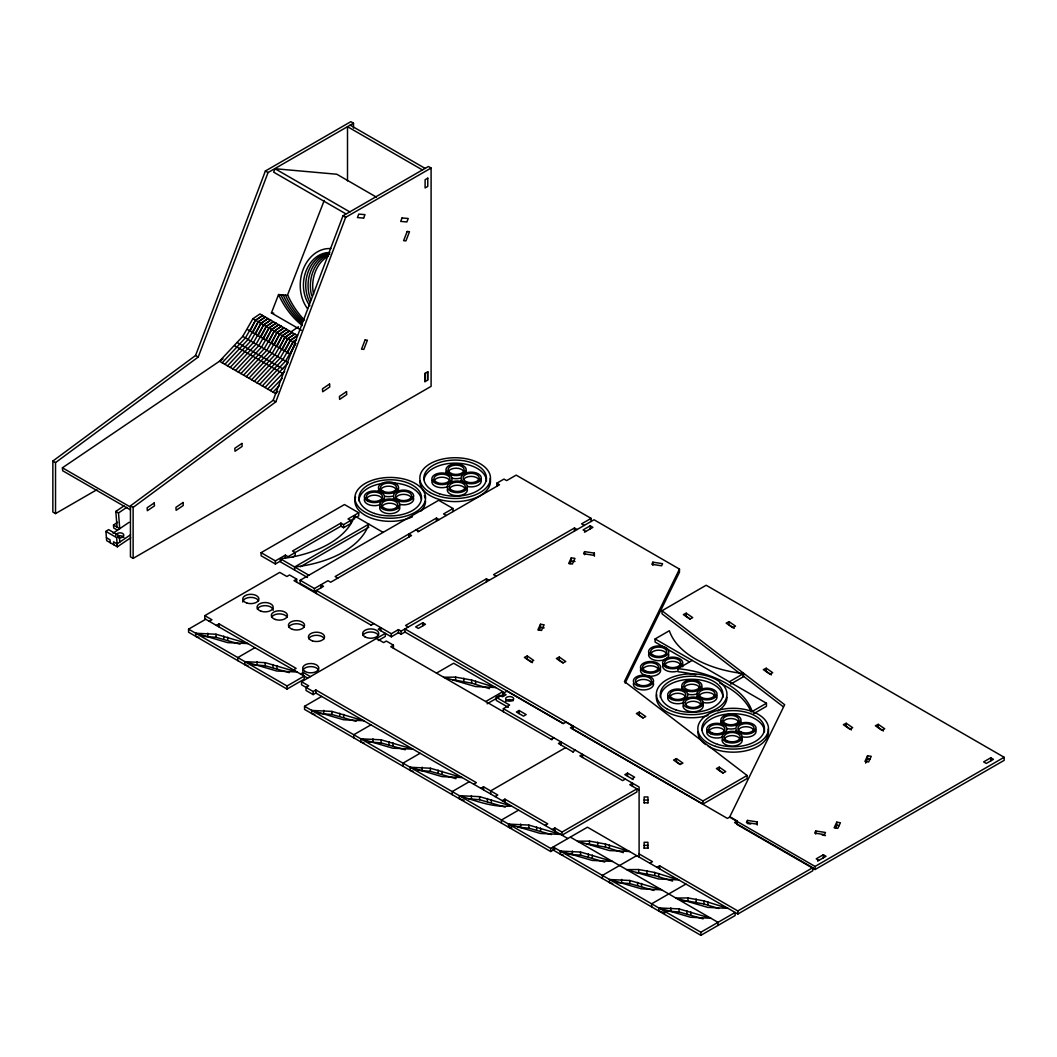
<?xml version="1.0" encoding="UTF-8"?>
<svg xmlns="http://www.w3.org/2000/svg" width="1057" height="1057" viewBox="0 0 1057 1057"><rect width="100%" height="100%" fill="white"/><g stroke="black" fill="none" stroke-linecap="round" stroke-linejoin="round"><path stroke-width="1.5" d="M96.874 489.721L55.532 513.596L52.85 512.05L52.85 461.063L195.558 355.496L265.386 170.996L350.832 121.674L353.5 123.22L353.5 128.148M55.532 513.596L55.532 462.609L198.227 357.041L268.055 172.542L353.5 123.22M273.155 400.299L342.983 215.8L428.429 166.477L431.097 168.023L431.097 386.36L133.129 558.387L130.447 556.841L130.447 505.867L273.155 400.299L275.824 401.845L345.652 217.346L431.097 168.023M376.384 197.104L336.813 174.246L275.018 168.724L273.671 172.172L345.771 213.791M301.39 330.26L271.424 312.951L278.559 294.559L287.834 295.392A93.346 73.62 -84.9 0 0 304.548 320.099M287.478 295.18L324.222 200.46M363.621 218.112L364.969 214.637L358.785 214.095L357.438 217.557L363.634 218.086M540.484 624.251L537.868 629.88L541.528 630.448L544.144 624.819L540.484 624.251L540.484 627.343L539.176 630.157M571.295 557.845L568.679 563.473L572.352 564.042L574.955 558.413L571.295 557.845L571.295 560.937L569.987 563.751M584.613 551.622L583.636 553.736L593.387 555.242L594.364 553.128L584.613 551.622L584.613 554.714M652.843 562.179L651.865 564.293L661.616 565.799L662.594 563.685L652.843 562.179L652.843 565.27M747.484 820.417L746.493 822.531L756.244 824.037L757.235 821.923L747.484 820.417L747.484 823.509L750.734 824.011M815.713 830.974L814.736 833.088L824.473 834.594L825.464 832.48L815.713 830.974L815.713 834.052M836.748 822.174L834.132 827.803L837.805 828.371L840.407 822.742L836.748 822.174L836.748 825.266L835.44 828.08M867.559 755.768L864.956 761.397L868.616 761.965L871.232 756.336L867.559 755.768L867.559 758.86L865.604 763.088M316.387 593.558L316.387 590.467L391.315 633.724L398.449 629.602L401.118 631.148L594.034 519.767L679.466 569.102L624.436 681.514L747.074 775.481L747.074 778.573L702.918 804.06L571.758 728.339M625.149 683.113L679.466 572.194L679.466 569.102M250.126 331.039L255.53 320.297L262.638 315.488L255.53 320.297L245.422 337.923L222.181 362.762M252.808 332.585L258.212 321.843L265.307 317.021L258.225 321.843L248.091 339.469L224.864 364.308M255.49 334.131L260.881 323.389L267.989 318.567L260.881 323.389L250.773 341.015L227.532 365.854M258.159 335.677L263.563 324.935L270.658 320.112L263.563 324.935L253.442 342.56L230.215 367.4M260.841 337.209L266.232 326.481L273.34 321.658L266.232 326.481L256.124 344.106L232.884 368.946M263.51 338.755L268.914 328.027L276.009 323.204L268.914 328.027L258.806 345.652L235.566 370.492M266.192 340.301L271.583 329.559L278.691 324.75L271.596 329.573L261.475 347.198L238.235 372.038M268.861 341.847L274.265 331.105L281.36 326.296L274.265 331.105L264.158 348.744L240.917 373.583M271.543 343.393L276.934 332.651L284.042 327.842L276.934 332.651L266.826 350.29L243.599 375.129M274.212 344.939L279.616 334.197L286.711 329.388L279.616 334.197L269.509 351.836L246.268 376.675M276.894 346.485L282.285 335.743L289.393 330.933L282.285 335.743L272.178 353.368L248.95 378.221M279.563 348.03L284.967 337.289L292.062 332.479L284.98 337.302L274.86 354.914L251.619 379.767M282.245 349.576L287.649 338.835L294.744 334.025L287.649 338.835L277.529 356.46L254.301 381.313M256.97 382.845L280.211 358.006L290.318 340.38L297.413 335.571L259.956 313.942L252.874 318.765L242.74 336.377L219.512 361.23L275.705 393.666L277.859 391.447M287.596 352.668L293 341.926L296.541 339.522L293.014 341.926L282.88 359.552L259.652 384.391M252.874 318.765L295.669 343.472L285.562 361.098L262.321 385.937M284.914 351.122L290.331 340.394L297.413 335.571M295.683 343.472L290.265 354.214L247.457 329.493M265.003 387.483L288.231 362.643L242.74 336.377M267.672 389.029L284.65 371.456M270.354 390.575L282.219 378.393M273.023 392.121L279.497 385.475M133.129 558.387L133.129 507.413L275.824 401.845M130.5 509.91L62.654 470.735L62.416 467.789L223.014 358.852M290.411 332.255L298.47 326.785M117.063 527.126L115.821 511.416L124.026 505.854M117.591 522.277L113.495 525.052L119.745 528.659L118.503 512.962L126.695 507.4M130.711 537.762L117.353 546.826L106.651 540.642L105.911 531.42L108.58 529.623L119.282 535.793L119.785 542.082M113.086 533.19L129.126 522.303M117.353 546.826L116.627 537.603L119.282 535.793M130.487 534.816L117.116 543.879L113.548 541.831L113.786 544.765M281.083 560.699L275.375 564.002L261.105 555.757L261.105 552.666L344.463 504.546L358.733 512.777L358.733 515.869L356.05 517.415M261.105 552.666L275.375 560.91L285.364 555.136L288.046 556.682L340.896 526.175L343.565 527.72L350.699 523.598L350.699 520.506L348.03 518.961L358.733 512.777M353.382 518.961L343.565 524.629L340.896 523.083L292.498 551.027L295.18 552.56L295.18 555.652L292.327 557.303M307.561 678.066L204.807 618.741L204.807 615.65L279.735 572.392L286.87 576.514L289.539 574.968L296.673 579.091L296.673 582.182M294.626 566.988L368.84 524.14A93.346 53.894 0 0 1 294.626 566.988L294.626 570.067M188.582 629.153L287.042 685.98L304.165 676.097L304.165 679.189L287.042 689.072L188.582 632.231L188.582 629.153L205.719 619.257M300.333 566.777L368.84 527.232M209.273 621.318L211.942 619.772L204.807 615.65M216.408 625.44L219.076 623.894L296.145 668.381L293.463 669.927M296.673 579.091L294.005 580.637L371.522 625.387M320.852 587.89L320.852 584.798L323.521 586.344L314.431 591.603L300.148 583.358L300.148 580.267L438.721 500.265L452.991 508.509L452.991 511.601M300.148 580.267L314.431 588.511L327.987 580.689L330.656 582.235L411.53 535.542L408.848 533.996L408.848 537.088M439.117 519.608L436.435 518.062L335.122 576.567L337.791 578.113M452.991 508.509L443.57 513.953L446.252 515.486M496.856 486.273L496.856 483.181L503.991 479.072L506.66 480.618L516.173 475.122L591.101 518.379L591.101 521.471M417.885 531.869L499.525 484.727L496.856 483.181M254.935 647.677L237.812 657.573L237.812 660.651M371.06 625.123L373.742 623.577M300.598 674.049L303.28 672.503L310.414 676.625M473.708 784.202L476.377 782.656L315.832 689.97L313.163 691.516L301.562 684.817L301.562 681.725L385.329 633.368L385.329 636.459L378.261 640.529M489.127 580.346L486.445 578.8L405.584 625.48L408.253 627.026M577.122 529.531L574.453 527.985L493.579 574.678L496.262 576.224M591.101 518.379L581.588 523.862L584.257 525.408M380.877 630.791L380.877 627.699L378.195 629.245L391.315 636.816L398.449 632.694L401.118 634.24L405.399 631.769M584.508 532.2L592.898 527.364L590.216 525.805L583.081 529.927L585.763 531.473M422.787 622.758L415.652 626.88L418.334 628.426L425.469 624.304L422.787 622.758L422.787 625.85M393.429 648.258L393.429 645.166L390.76 646.712L551.952 739.781M301.562 681.725L308.697 685.848L306.028 687.394L306.028 690.485L313.163 694.608L315.832 693.062L567.82 838.545M459.333 798.762L304.548 709.406L304.548 706.314L321.672 696.431M436.488 673.111L453.612 663.228L502.828 691.648L502.828 694.74L498.547 697.21M370.901 724.851L353.765 734.734L353.778 737.826M485.705 701.531L502.828 691.648M508.298 707.358L496.262 700.408L496.262 697.316L499.829 695.255L502.498 696.801L506.065 694.74L503.396 693.194L503.396 696.286M503.396 693.194L506.964 691.133L563.289 723.662L565.971 722.116L573.105 726.238L573.105 729.33M487.132 703.803L495.693 698.849M740.31 673.811L662.026 613.826L662.026 610.735L706.168 585.248L1004.15 757.274L1004.15 760.366L815.066 869.528L736.742 824.315M420.118 753.258L402.994 763.154L402.994 766.246M503.383 711.744L503.383 708.652L509.633 705.045L496.262 697.316M519.053 710.476L516.371 712.022L523.506 716.144L526.188 714.598L519.053 710.476L519.053 713.567M689.336 661.827L655.089 642.048L655.089 638.957L669.358 630.725A93.346 53.894 0 0 0 743.56 673.56L743.56 676.652L730.717 684.077M469.334 781.678L452.211 791.574L452.211 794.653M573.105 726.238L570.423 727.784L727.401 818.409L730.083 816.863L737.218 820.985L737.218 824.077M551.305 739.398L553.974 737.852M695.744 674.776A93.346 53.894 0 0 0 677.96 671.737L677.96 668.645L692.243 660.414M480.843 788.324L483.511 786.778L497.781 795.023L495.112 796.568M565.574 747.643L490.646 790.9L490.646 793.992M572.709 751.765L575.378 750.219M502.247 800.678L504.916 799.132L547.737 823.852L545.055 825.398M729.29 681.805L743.56 673.56M518.591 810.124L501.467 820.007L501.467 823.099L550.697 851.519L554.978 849.048M631.967 778.758L634.649 777.212L627.514 773.09L624.832 774.649L633.222 779.485M625.334 779.049L622.652 780.594L579.844 755.887L582.513 754.341L582.513 757.42M753.601 713.752L766.444 706.34L766.444 703.249L752.174 711.493A93.346 53.894 0 0 0 677.96 668.645M552.19 829.52L554.872 827.975L562.007 832.097L636.922 788.839L636.922 791.931L562.007 835.189L562.007 832.097M304.548 706.314L550.697 848.427L587.441 827.208L737.826 914.028L812.754 870.77L812.754 867.678L734.549 822.531L737.218 820.985M563.196 723.398L404.95 632.033L404.95 628.941L702.918 800.981L747.074 775.481M636.671 855.628L602.424 875.394L602.424 878.486L700.87 935.326L735.117 915.547L735.117 912.468L700.87 932.234L553.194 846.974L553.194 850.066L602.424 878.486M649.804 863.212L652.486 861.666L639.102 853.937M656.952 867.335L659.621 865.789L737.826 910.936L812.754 867.678M685.901 884.048L651.64 903.814L651.64 906.906M990.766 757.79L983.631 761.912L986.313 763.458L993.448 759.336L990.766 757.79L990.766 760.881M817.629 861.125L826.019 856.289L823.337 854.743L816.202 858.852L818.884 860.411M662.026 610.735L784.664 704.715L729.621 817.114L815.066 866.449L1004.15 757.274M527.258 655.987L524.351 657.401L530.839 661.867L533.745 660.453L527.258 655.987L527.258 659.079L532.451 662.66M559.272 657.071L556.365 658.485L562.852 662.937L565.759 661.537L559.272 657.071L559.272 660.163L563.17 662.845M686.244 613.192L683.337 614.593L689.825 619.058L692.731 617.645L686.244 613.192L686.244 616.271L690.129 618.953M729.066 621.701L726.159 623.115L732.646 627.581L735.553 626.167L729.066 621.701L729.066 624.793L734.258 628.36M639.274 712.114L636.367 713.528L642.854 717.98L645.761 716.58L639.274 712.114L639.274 715.206L643.158 717.888M766.246 668.235L763.339 669.636L769.826 674.102L772.733 672.688L766.246 668.235L766.246 671.314L771.425 674.894M676.454 758.635L673.547 760.049L680.034 764.515L682.941 763.101L676.454 758.635L676.454 761.727L680.338 764.409M719.275 767.157L716.369 768.571L722.856 773.024L725.763 771.623L719.275 767.157L719.275 770.249L723.16 772.931M846.234 723.279L843.327 724.679L849.815 729.145L852.722 727.731L846.234 723.279L846.234 726.357L851.427 729.938M878.248 724.349L875.341 725.763L881.829 730.228L884.735 728.815L878.248 724.349L878.248 727.441L883.441 731.008M195.717 633.262L215.972 634.226L247.814 643.568L227.559 642.603L195.717 633.262L195.717 636.354L198.808 637.331M244.933 661.682L265.188 662.647L297.03 671.988L276.775 671.023L244.933 661.682L244.933 664.774L248.025 665.751M455.673 677.141L443.61 677.233L475.452 686.561L495.707 687.526L471.673 680.074L455.673 677.141L455.673 680.232L471.673 683.166L489.523 688.662M311.683 710.436L331.938 711.401L363.78 720.742L343.525 719.764L311.683 710.436L311.683 713.515L314.775 714.506M360.886 738.843L381.141 739.808L412.983 749.149L392.728 748.184L360.886 738.843L360.886 741.935L363.978 742.912M410.116 767.263L430.371 768.228L462.213 777.569L441.958 776.604L410.116 767.263L410.116 770.355L413.208 771.333M459.333 795.683L479.587 796.648L511.443 805.989C493.381 807.825 476.218 801.047 459.372 795.696L459.372 798.788L501.467 823.099M508.589 824.116L528.844 825.081L560.686 834.422L540.431 833.458L508.589 824.116L508.589 827.208L511.68 828.186M589.502 841.121L577.452 841.2L609.294 850.541L629.549 851.506L605.516 844.054L589.502 841.121L589.502 844.213L605.516 847.146L623.366 852.642M560.316 851.096L580.57 852.061L612.426 861.402L592.171 860.438L560.316 851.096L560.316 854.188L563.407 855.166M638.732 869.541L626.669 869.62L658.511 878.962L678.766 879.926L654.732 872.474L638.732 869.541L638.732 872.633L654.732 875.566L672.582 881.062M609.545 879.516L629.8 880.481L661.642 889.822L641.388 888.845L609.545 879.516L609.545 882.608L612.637 883.586M687.962 897.961L675.899 898.04L707.741 907.382L727.996 908.346L703.962 900.894L687.962 897.961L687.962 901.053L703.962 903.986L718.72 908.505M658.775 907.937L679.03 908.901L710.872 918.242L690.617 917.265L658.775 907.937L658.775 911.015L664.959 912.984M203.248 636.288L215.972 637.318L240.084 644.202M252.478 664.708L265.188 665.738L289.301 672.622M452.66 680.246L455.673 680.232M319.214 713.462L331.938 714.492L356.05 721.376M368.431 741.882L381.141 742.899L405.254 749.796M417.647 770.289L430.371 771.319L456.029 778.705M468.383 798.709L479.587 799.739L505.259 807.125M508.589 827.195L511.614 827.182M517.639 827.142L528.844 828.173L551.41 834.581M586.49 844.226L589.502 844.213M566.354 854.135L580.57 855.153L604.696 862.036M635.719 872.646L638.732 872.633M617.09 882.542L629.8 883.573L653.913 890.456M681.924 901.079L687.962 901.053M666.306 910.962L679.03 911.993L703.143 918.877M644.149 800.043L647.941 800.043M644.149 802.778L647.941 802.778M644.149 845.375L647.941 845.375M644.149 848.11L647.941 848.11M271.424 312.951L273.75 313.163M571.295 560.937L574.955 561.505M540.484 627.343L544.144 627.911M867.559 758.86L870.003 759.243M836.748 825.266L839.192 825.649M822.214 835.056L825.464 835.572M459.372 798.788L464.01 800.255M350.184 125.136L425.099 168.393M422.43 169.939L347.502 126.681L347.502 180.892M275.018 168.724L349.933 211.981M265.386 170.996L268.055 172.542M342.983 215.8L345.652 217.346M237.429 342.627L282.919 368.88M234.614 345.718L282.787 373.531M195.558 355.496L198.227 357.041M655.089 638.957L766.444 703.249M415.982 529.874L418.664 531.42M307.468 577.492L280.356 561.835L280.356 558.743A93.346 53.894 0 0 0 354.571 515.895L383.11 532.384M280.356 558.743L308.895 575.219M393.429 645.166L386.294 641.044L383.625 642.59L376.49 638.468M503.383 708.652L639.102 787.003L639.102 857.029M573.383 752.148L558.44 743.52L561.108 741.974L561.108 745.066M639.102 790.094L629.787 784.717L632.469 783.171L632.469 786.263M52.85 461.063L55.532 462.609M130.447 505.867L133.129 507.413M62.416 467.789L130.275 506.964M115.821 511.416L118.503 512.962M117.472 530.165L113.72 527.998L113.495 525.052M105.911 531.42L116.627 537.603M106.413 537.709L109.981 539.77L110.219 542.703M570.318 837.091L717.994 922.351L717.994 925.443M742.912 675.806L783.356 706.803M823.337 854.743L823.337 857.822M815.066 866.449L815.066 869.528M757.235 821.923L757.235 825.015M737.826 910.936L737.826 914.028M707.899 901.978L707.899 905.069M703.962 900.894L703.962 903.986M702.918 800.981L702.918 804.06M700.87 932.234L700.87 935.326M696.153 899.005L696.153 902.097M690.776 911.874L690.776 914.966M686.839 910.777L686.839 913.869M679.03 908.901L679.03 911.993M670.825 907.844L670.825 910.936M659.621 865.789L659.621 868.88M658.67 873.571L658.67 876.649M654.732 872.474L654.732 875.566M647.941 802.95L647.941 796.952L644.149 796.952L644.149 802.95M647.941 848.282L647.941 842.284L644.149 842.284L644.149 848.282M646.924 870.598L646.924 873.677M641.546 883.454L641.546 886.546M637.609 882.357L637.609 885.449M629.8 880.481L629.8 883.573M627.514 773.09L627.514 776.182M621.608 879.424L621.608 882.516M609.453 845.151L609.453 848.229M605.516 844.054L605.516 847.146M597.707 842.178L597.707 845.256M594.364 553.128L594.364 556.22M592.316 855.034L592.316 858.125M590.216 525.805L590.216 528.896M588.379 853.937L588.379 857.029M580.57 852.061L580.57 855.153M574.453 527.985L574.453 531.076M572.379 851.004L572.379 854.096M554.872 827.975L554.872 831.066M550.697 848.427L550.697 851.519M540.589 828.054L540.589 831.146M536.652 826.97L536.652 830.062M528.844 825.081L528.844 828.173M520.652 824.037L520.652 827.129M504.916 799.132L504.916 802.223M491.333 799.621L491.333 802.712M487.396 798.537L487.396 801.616M486.445 578.8L486.445 581.892M483.511 786.778L483.511 789.87M479.587 796.648L479.587 799.739M475.61 681.17L475.61 684.262M471.673 680.074L471.673 683.166M471.396 795.604L471.396 798.682M463.864 678.198L463.864 681.289M442.117 771.2L442.117 774.292M438.179 770.117L438.179 773.209M436.435 518.062L436.435 521.154M430.371 768.228L430.371 771.319M427.53 371.932L427.53 380.176M425.099 373.346L425.099 381.577M422.179 767.184L422.179 770.262M401.118 631.148L401.118 634.24M398.449 629.602L398.449 632.694M392.887 742.78L392.887 745.872M391.315 633.724L391.315 636.816M388.95 741.697L388.95 744.789M381.141 739.808L381.141 742.899M372.949 738.764L372.949 741.855M354.571 515.895L354.571 518.987M343.684 714.373L343.684 717.465M343.565 524.629L343.565 527.72M340.896 523.083L340.896 526.175M339.733 713.277L339.733 716.369M331.938 711.401L331.938 714.492M323.733 710.344L323.733 713.435M315.832 689.97L315.832 693.062M314.431 588.511L314.431 591.603M313.163 691.516L313.163 694.608M303.28 672.503L303.28 675.595M287.042 685.98L287.042 689.072M285.364 555.136L285.364 558.228M276.934 665.619L276.934 668.711M275.375 560.91L275.375 564.002M272.997 664.536L272.997 667.614M265.188 662.647L265.188 665.738M256.996 661.59L256.996 664.681M227.717 637.199L227.717 640.291M223.78 636.116L223.78 639.194M219.076 623.894L219.076 626.986M215.972 634.226L215.972 637.318M207.78 633.183L207.78 636.261M505.735 701.346A4.03 2.325 0 0 1 509.104 699.642A4.03 2.325 0 0 1 513.134 700.791M698.016 693.524A10.094 5.827 0 0 1 688.015 694.277M681.871 689.653A10.094 5.827 0 0 1 682.558 686.667M701.201 686.667A10.094 5.827 0 0 1 701.874 689.653M684.421 687.116A8.073 4.664 0 0 1 692.93 684.275A8.073 4.664 0 0 1 699.879 688.292M719.606 682.967A93.346 53.894 0 0 1 751.197 711.969M768.188 729.119A35.317 20.387 0 0 1 748.792 750.06A35.317 20.387 0 0 1 708.203 746.189M705.732 744.604A35.317 20.387 0 0 1 697.858 731.774M702.007 730.202A31.287 18.061 0 0 1 734.536 713.726A31.287 18.061 0 0 1 764.462 731.774M459.954 478.24A10.094 5.827 0 0 1 452.224 478.24M446.08 473.615A10.094 5.827 0 0 1 446.767 470.629M465.41 470.629A10.094 5.827 0 0 1 466.097 473.615M448.089 472.241A8.073 4.664 0 0 1 456.082 468.198A8.073 4.664 0 0 1 464.089 472.241M668.698 654.072A10.094 5.827 0 0 1 657.375 660.612A10.094 5.827 0 0 1 649.368 652.605M650.689 654.23A8.073 4.664 0 0 1 658.683 650.174A8.073 4.664 0 0 1 666.69 654.23M392.385 496.209A10.094 5.827 0 0 1 384.656 496.209M378.512 491.584A10.094 5.827 0 0 1 379.199 488.598M397.842 488.598A10.094 5.827 0 0 1 398.529 491.584M380.52 490.21A8.073 4.664 0 0 1 388.514 486.167A8.073 4.664 0 0 1 396.52 490.21M362.908 635.455A8.073 4.664 0 0 1 370.703 631.994A8.073 4.664 0 0 1 378.512 635.455M302.698 671.261A8.073 4.664 0 0 1 309.714 666.65A8.073 4.664 0 0 1 318.567 670.059M242.766 602.054A8.073 4.664 0 0 1 249.782 597.43A8.073 4.664 0 0 1 258.635 600.852M271.583 617.328A8.073 4.664 0 0 1 279.378 613.879A8.073 4.664 0 0 1 287.174 617.328M288.706 627.211A8.073 4.664 0 0 1 296.502 623.762A8.073 4.664 0 0 1 304.297 627.211M308.684 638.745A8.073 4.664 0 0 1 316.479 635.297A8.073 4.664 0 0 1 324.274 638.745M257.3 609.083A8.073 4.664 0 0 1 266.153 605.674A8.073 4.664 0 0 1 273.182 610.299M480.473 478.821A10.094 5.827 0 0 1 478.293 485.176A10.094 5.827 0 0 1 467.286 486.431M461.143 481.82A10.094 5.827 0 0 1 461.143 480.288M463.693 479.27A8.073 4.664 0 0 1 472.202 476.43A8.073 4.664 0 0 1 479.151 480.446M755.306 729.158A10.094 5.827 0 0 1 753.113 735.5A10.094 5.827 0 0 1 742.12 736.769M735.976 732.144A10.094 5.827 0 0 1 735.976 730.625M738.526 729.607A8.073 4.664 0 0 1 747.035 726.767A8.073 4.664 0 0 1 753.985 730.783M448.115 486.511A10.094 5.827 0 0 1 435.828 486.511A10.094 5.827 0 0 1 432.657 479.653M451.973 481.12A10.094 5.827 0 0 1 451.973 482.639M433.965 481.279A8.073 4.664 0 0 1 441.971 477.222A8.073 4.664 0 0 1 449.978 481.279M683.905 702.548A10.094 5.827 0 0 1 671.618 702.548A10.094 5.827 0 0 1 668.447 695.704M687.763 697.171A10.094 5.827 0 0 1 687.763 698.69M669.755 697.316A8.073 4.664 0 0 1 677.762 693.273A8.073 4.664 0 0 1 685.768 697.316M425.548 500.926A35.317 20.387 0 0 1 420.818 511.126M412.455 516.781A35.317 20.387 0 0 1 371.972 518.392A35.317 20.387 0 0 1 355.588 496.949M424.346 495.654A35.317 20.387 0 0 1 425.244 498.27M358.944 500.926A31.287 18.061 0 0 1 382.132 483.485M393.495 482.97A31.287 18.061 0 0 1 421.399 499.366M734.774 728.564A10.094 5.827 0 0 1 727.057 728.564M720.914 723.953A10.094 5.827 0 0 1 721.601 720.953M740.244 720.953A10.094 5.827 0 0 1 740.917 723.953M722.909 722.578A8.073 4.664 0 0 1 730.916 718.522A8.073 4.664 0 0 1 738.922 722.578M380.546 504.48A10.094 5.827 0 0 1 368.259 504.48A10.094 5.827 0 0 1 365.088 497.622M384.404 499.089A10.094 5.827 0 0 1 384.404 500.608M366.396 499.248A8.073 4.664 0 0 1 373.346 495.231A8.073 4.664 0 0 1 381.868 498.072M726.965 697.356A35.317 20.387 0 0 1 717.888 711.004M707.965 715.43A35.317 20.387 0 0 1 671.393 714.056A35.317 20.387 0 0 1 656.635 694.687M660.361 697.356A31.287 18.061 0 0 1 691.648 679.294A31.287 18.061 0 0 1 722.922 697.356M676.546 671.433A10.094 5.827 0 0 1 665.553 670.164A10.094 5.827 0 0 1 663.373 663.809M682.016 663.809A10.094 5.827 0 0 1 682.69 666.808M664.681 665.434A8.073 4.664 0 0 1 672.688 661.378A8.073 4.664 0 0 1 680.695 665.434M716.263 694.872A10.094 5.827 0 0 1 714.083 701.214A10.094 5.827 0 0 1 703.077 702.482M696.933 697.858A10.094 5.827 0 0 1 696.933 696.338M698.941 696.497A8.073 4.664 0 0 1 706.948 692.441A8.073 4.664 0 0 1 714.942 696.497M722.948 736.835A10.094 5.827 0 0 1 710.661 736.835A10.094 5.827 0 0 1 707.477 729.991M708.798 731.603A8.073 4.664 0 0 1 716.805 727.56A8.073 4.664 0 0 1 724.811 731.603M412.904 496.79A10.094 5.827 0 0 1 410.724 503.145A10.094 5.827 0 0 1 399.718 504.4M393.574 499.789A10.094 5.827 0 0 1 393.574 498.257M395.582 498.415A8.073 4.664 0 0 1 403.589 494.359A8.073 4.664 0 0 1 411.583 498.415M466.652 487.673A10.094 5.827 0 0 1 458.646 495.68A10.094 5.827 0 0 1 447.322 489.153M449.331 489.299A8.073 4.664 0 0 1 457.324 485.242A8.073 4.664 0 0 1 465.331 489.299M702.443 703.724A10.094 5.827 0 0 1 694.436 711.731A10.094 5.827 0 0 1 683.113 705.191M685.663 704.173A8.073 4.664 0 0 1 694.172 701.333A8.073 4.664 0 0 1 701.121 705.349M399.084 505.656A10.094 5.827 0 0 1 391.077 513.649A10.094 5.827 0 0 1 379.754 507.122M381.762 507.268A8.073 4.664 0 0 1 390.813 503.264A8.073 4.664 0 0 1 397.762 508.483M652.803 681.871A10.094 5.827 0 0 1 644.796 689.877A10.094 5.827 0 0 1 633.473 683.337M636.023 682.32A8.073 4.664 0 0 1 644.532 679.479A8.073 4.664 0 0 1 651.482 683.496M490.171 478.544A35.317 20.387 0 0 1 457.47 501.56A35.317 20.387 0 0 1 419.84 481.212M423.989 479.64A31.287 18.061 0 0 1 456.518 463.164A31.287 18.061 0 0 1 486.445 481.212M741.486 738.011A10.094 5.827 0 0 1 733.479 746.017A10.094 5.827 0 0 1 722.156 739.477M724.151 739.636A8.073 4.664 0 0 1 732.157 735.58A8.073 4.664 0 0 1 740.164 739.636M659.859 668.209A10.094 5.827 0 0 1 650.531 676.255A10.094 5.827 0 0 1 641.216 668.209M642.537 669.821A8.073 4.664 0 0 1 650.531 665.778A8.073 4.664 0 0 1 658.537 669.821M117.974 536.229A4.03 2.524 -4.5 0 1 123.88 537.471M115.742 535.569A4.03 2.524 -4.5 0 1 120.102 532.834A4.03 2.524 -4.5 0 1 123.735 535.608A4.03 2.524 -4.5 0 1 118.728 537.868M309.833 302.315A31.287 24.668 -84.9 0 1 328.991 252.94M307.547 308.684A35.317 27.852 -84.9 0 1 303.174 269.376A35.317 27.852 -84.9 0 1 330.867 248.593M309.899 305.843A31.287 24.668 -84.9 0 1 305.896 271.411A31.287 24.668 -84.9 0 1 329.903 252.583M310.837 299.778A31.287 24.668 -84.9 0 1 328.74 253.654M311.643 295.55A31.287 24.668 -84.9 0 1 329.771 254.235M302.223 323.786A93.346 73.62 -84.9 0 1 280.885 294.771M302.328 325.556A93.346 73.62 -84.9 0 1 278.559 294.559M302.196 321.896A93.346 73.62 -84.9 0 1 283.197 294.982M303.359 321.011A93.346 73.62 -84.9 0 1 285.509 295.18M313.585 294.216A31.287 24.668 -84.9 0 1 328.397 256.058M402.043 217.94L400.695 221.415L406.892 221.944L408.227 218.495L402.043 217.967M365.075 339.984L361.507 349.18L363.833 349.391L367.4 340.195L365.075 339.984M407.17 231.483L403.602 240.679L405.928 240.89L409.495 231.694L407.17 231.483M154.23 502.947L147.121 507.77L147.359 510.716L154.467 505.893L154.23 502.947M241.908 443.478L234.786 448.3L235.024 451.247L242.132 446.424L241.908 443.478M329.573 384.008L322.464 388.831L322.689 391.777L329.797 386.941L329.573 384.008M183.02 502.524L175.911 507.36L176.149 510.306L183.257 505.484L183.02 502.524M346.511 391.618L339.403 396.454L339.641 399.401L346.749 394.578L346.511 391.618M427.781 178.171L425.099 179.73L425.099 187.961L427.781 186.415L427.781 178.171M427.781 371.8L424.848 373.491L424.848 381.722L427.781 380.031L427.781 371.8M506.779 700.514A4.03 2.325 0 0 0 513.53 699.47A4.03 2.325 0 0 0 508.589 696.616A4.03 2.325 0 0 0 506.779 700.514M685.729 690.432A10.094 5.827 0 0 0 701.874 686.574A10.094 5.827 0 0 0 688.015 680.431A10.094 5.827 0 0 0 685.729 690.432M686.958 689.508A8.073 4.664 0 0 0 699.879 686.416A8.073 4.664 0 0 0 688.781 681.501A8.073 4.664 0 0 0 686.958 689.508M715.51 746.348A35.317 20.387 0 0 0 768.492 728.683A35.317 20.387 0 0 0 715.51 711.031A35.317 20.387 0 0 0 715.51 746.348M717.531 744.326A31.287 18.061 0 0 0 764.462 728.683A31.287 18.061 0 0 0 717.531 713.039A31.287 18.061 0 0 0 717.531 744.326M449.938 474.382A10.094 5.827 0 0 0 466.097 470.524A10.094 5.827 0 0 0 452.224 464.38A10.094 5.827 0 0 0 449.938 474.382M451.167 473.457A8.073 4.664 0 0 0 464.089 470.365A8.073 4.664 0 0 0 453.004 465.463A8.073 4.664 0 0 0 451.167 473.457M652.539 656.371A10.094 5.827 0 0 0 668.698 652.499A10.094 5.827 0 0 0 654.825 646.356A10.094 5.827 0 0 0 652.539 656.371M653.768 655.446A8.073 4.664 0 0 0 666.69 652.354A8.073 4.664 0 0 0 655.604 647.439A8.073 4.664 0 0 0 653.768 655.446M382.37 492.351A10.094 5.827 0 0 0 398.529 488.493A10.094 5.827 0 0 0 384.656 482.349A10.094 5.827 0 0 0 382.37 492.351M383.599 491.426A8.073 4.664 0 0 0 396.52 488.347A8.073 4.664 0 0 0 385.435 483.432A8.073 4.664 0 0 0 383.599 491.426M364.995 636.869A8.073 4.664 0 0 0 378.512 634.781A8.073 4.664 0 0 0 368.616 629.074A8.073 4.664 0 0 0 364.995 636.869M305.063 671.472A8.073 4.664 0 0 0 318.567 669.385A8.073 4.664 0 0 0 308.684 663.677A8.073 4.664 0 0 0 305.063 671.472M246.796 603.005A8.073 4.664 0 0 0 258.912 598.962A8.073 4.664 0 0 0 246.796 594.932A8.073 4.664 0 0 0 246.796 603.005M275.335 619.481A8.073 4.664 0 0 0 287.451 615.438A8.073 4.664 0 0 0 275.335 611.408A8.073 4.664 0 0 0 275.335 619.481M292.459 629.364A8.073 4.664 0 0 0 304.575 625.334A8.073 4.664 0 0 0 292.459 621.291A8.073 4.664 0 0 0 292.459 629.364M312.449 640.899A8.073 4.664 0 0 0 324.552 636.869A8.073 4.664 0 0 0 312.449 632.826A8.073 4.664 0 0 0 312.449 640.899M261.066 611.237A8.073 4.664 0 0 0 273.182 607.207A8.073 4.664 0 0 0 261.066 603.164A8.073 4.664 0 0 0 261.066 611.237M465.014 482.587A10.094 5.827 0 0 0 481.16 478.729A10.094 5.827 0 0 0 467.286 472.585A10.094 5.827 0 0 0 465.014 482.587M466.243 481.662A8.073 4.664 0 0 0 479.151 478.57A8.073 4.664 0 0 0 468.066 473.655A8.073 4.664 0 0 0 466.243 481.662M739.834 732.924A10.094 5.827 0 0 0 755.993 729.053A10.094 5.827 0 0 0 742.12 722.909A10.094 5.827 0 0 0 739.834 732.924M741.063 731.999A8.073 4.664 0 0 0 753.985 728.907A8.073 4.664 0 0 0 742.899 723.992A8.073 4.664 0 0 0 741.063 731.999M435.828 483.419A10.094 5.827 0 0 0 451.973 479.548A10.094 5.827 0 0 0 438.113 473.404A10.094 5.827 0 0 0 435.828 483.419M437.056 482.494A8.073 4.664 0 0 0 449.978 479.402A8.073 4.664 0 0 0 438.88 474.487A8.073 4.664 0 0 0 437.056 482.494M671.618 699.457A10.094 5.827 0 0 0 687.763 695.598A10.094 5.827 0 0 0 673.904 689.455A10.094 5.827 0 0 0 671.618 699.457M672.847 698.532A8.073 4.664 0 0 0 685.768 695.44A8.073 4.664 0 0 0 674.67 690.538A8.073 4.664 0 0 0 672.847 698.532M372.566 515.499A35.317 20.387 0 0 0 425.548 497.847A35.317 20.387 0 0 0 372.566 480.182A35.317 20.387 0 0 0 372.566 515.499M374.588 513.477A31.287 18.061 0 0 0 421.518 497.847A31.287 18.061 0 0 0 374.588 482.203A31.287 18.061 0 0 0 374.588 513.477M724.772 724.719A10.094 5.827 0 0 0 740.917 720.861A10.094 5.827 0 0 0 727.057 714.717A10.094 5.827 0 0 0 724.772 724.719M726 723.794A8.073 4.664 0 0 0 738.922 720.702A8.073 4.664 0 0 0 727.824 715.787A8.073 4.664 0 0 0 726 723.794M368.259 501.388A10.094 5.827 0 0 0 384.404 497.517A10.094 5.827 0 0 0 370.545 491.386A10.094 5.827 0 0 0 368.259 501.388M369.488 500.463A8.073 4.664 0 0 0 382.409 497.371A8.073 4.664 0 0 0 371.311 492.456A8.073 4.664 0 0 0 369.488 500.463M666.676 708.679A35.317 20.387 0 0 0 725.763 699.536A35.317 20.387 0 0 0 682.505 674.564A35.317 20.387 0 0 0 666.676 708.679M676.004 709.908A31.287 18.061 0 0 0 722.922 694.264A31.287 18.061 0 0 0 676.004 678.62A31.287 18.061 0 0 0 676.004 709.908M666.544 667.575A10.094 5.827 0 0 0 682.69 663.717A10.094 5.827 0 0 0 668.83 657.573A10.094 5.827 0 0 0 666.544 667.575M667.773 666.65A8.073 4.664 0 0 0 680.695 663.558A8.073 4.664 0 0 0 669.596 658.643A8.073 4.664 0 0 0 667.773 666.65M700.804 698.637A10.094 5.827 0 0 0 716.95 694.766A10.094 5.827 0 0 0 703.077 688.622A10.094 5.827 0 0 0 700.804 698.637M702.033 697.712A8.073 4.664 0 0 0 714.942 694.621A8.073 4.664 0 0 0 703.856 689.706A8.073 4.664 0 0 0 702.033 697.712M710.661 733.743A10.094 5.827 0 0 0 726.806 729.885A10.094 5.827 0 0 0 712.947 723.741A10.094 5.827 0 0 0 710.661 733.743M711.889 732.818A8.073 4.664 0 0 0 724.811 729.74A8.073 4.664 0 0 0 713.713 724.825A8.073 4.664 0 0 0 711.889 732.818M397.445 500.556A10.094 5.827 0 0 0 413.591 496.698A10.094 5.827 0 0 0 399.718 490.554A10.094 5.827 0 0 0 397.445 500.556M398.674 499.631A8.073 4.664 0 0 0 411.583 496.539A8.073 4.664 0 0 0 400.497 491.624A8.073 4.664 0 0 0 398.674 499.631M451.18 491.439A10.094 5.827 0 0 0 467.339 487.581A10.094 5.827 0 0 0 453.466 481.437A10.094 5.827 0 0 0 451.18 491.439M452.409 490.514A8.073 4.664 0 0 0 465.331 487.422A8.073 4.664 0 0 0 454.246 482.507A8.073 4.664 0 0 0 452.409 490.514M686.971 707.49A10.094 5.827 0 0 0 703.13 703.632A10.094 5.827 0 0 0 689.256 697.488A10.094 5.827 0 0 0 686.971 707.49M688.199 706.565A8.073 4.664 0 0 0 701.121 703.473A8.073 4.664 0 0 0 690.036 698.558A8.073 4.664 0 0 0 688.199 706.565M383.612 509.408A10.094 5.827 0 0 0 399.771 505.55A10.094 5.827 0 0 0 385.897 499.406A10.094 5.827 0 0 0 383.612 509.408M384.84 508.483A8.073 4.664 0 0 0 397.762 505.405A8.073 4.664 0 0 0 386.677 500.49A8.073 4.664 0 0 0 384.84 508.483M637.331 685.636A10.094 5.827 0 0 0 653.477 681.765A10.094 5.827 0 0 0 639.617 675.621A10.094 5.827 0 0 0 637.331 685.636M638.56 684.711A8.073 4.664 0 0 0 651.482 681.62A8.073 4.664 0 0 0 640.383 676.705A8.073 4.664 0 0 0 638.56 684.711M430.186 492.536A35.317 20.387 0 0 0 489.272 483.393A35.317 20.387 0 0 0 446.014 458.421A35.317 20.387 0 0 0 430.186 492.536M439.514 493.764A31.287 18.061 0 0 0 486.445 478.121A31.287 18.061 0 0 0 439.514 462.477A31.287 18.061 0 0 0 439.514 493.764M726.014 741.776A10.094 5.827 0 0 0 742.159 737.918A10.094 5.827 0 0 0 728.299 731.774A10.094 5.827 0 0 0 726.014 741.776M727.242 740.851A8.073 4.664 0 0 0 740.164 737.76A8.073 4.664 0 0 0 729.066 732.845A8.073 4.664 0 0 0 727.242 740.851M644.4 671.961A10.094 5.827 0 0 0 660.546 668.103A10.094 5.827 0 0 0 646.673 661.959A10.094 5.827 0 0 0 644.4 671.961M645.629 671.036A8.073 4.664 0 0 0 658.537 667.958A8.073 4.664 0 0 0 647.452 663.043A8.073 4.664 0 0 0 645.629 671.036"/></g></svg>
